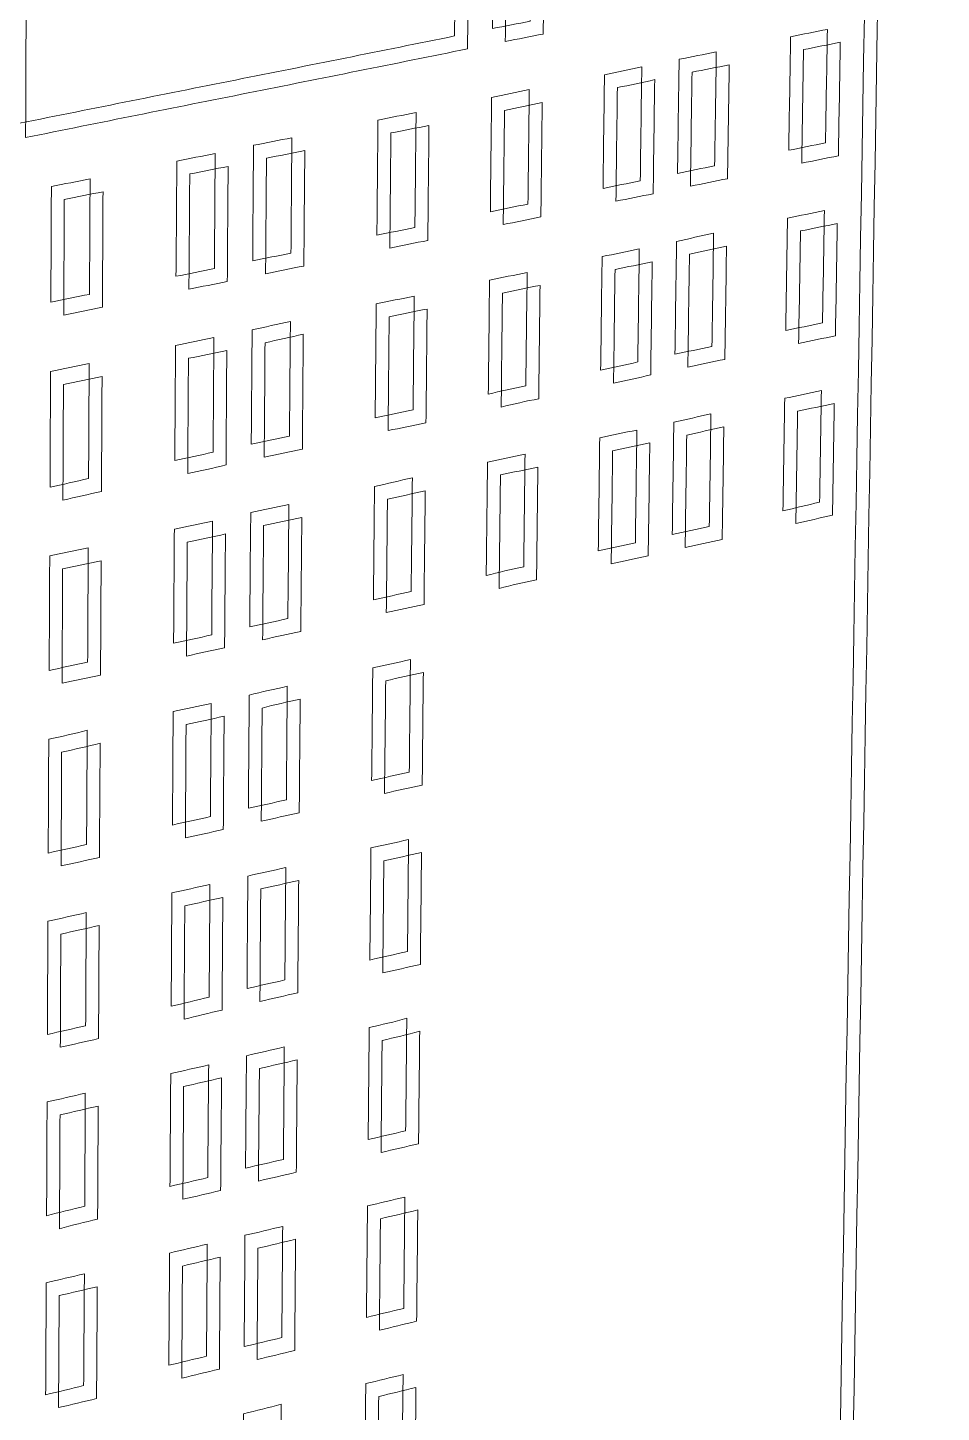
# Model space of a CAD drawing. Header units: centimetres. Extents: x -10.6 to 11.8, y -10.5 to 10.6.
# Drawn here: x 6.134 to 7.285, y -8.618 to -6.873 of the extents above; entities that cross this region are included whole.
import ezdxf

# ---------------------------------------------------------------- set-up
doc = ezdxf.new("R2010")
doc.units = ezdxf.units.CM
doc.header["$MEASUREMENT"] = 0
doc.layers.add('Livello 1', color=7, linetype='Continuous')

msp = doc.modelspace()

# ---------------------------------------------------------------- linework, layer by layer
at = {"layer": 'Livello 1', "color": 7, "lineweight": 9}
for points, knots in [([(7.14208, -9.54511), (7.16166, -8.40217), (7.18185, -7.22331), (7.20259, -6.01229), (7.20259, -6.01229), (7.22396, -4.76462), (7.246, -3.47729), (7.26872, -2.15032), (7.26872, -2.15032), (7.17869, -2.15705), (7.08831, -2.16379), (6.99761, -2.17056), (6.99761, -2.17056), (6.90655, -2.17736), (6.81481, -2.18422), (6.72273, -2.1911), (6.72273, -2.1911), (6.71381, -3.011), (6.70522, -3.81499), (6.69663, -4.60307), (6.69663, -4.60307), (6.6882, -5.37675), (6.67991, -6.13755), (6.67177, -6.88319), (6.67177, -6.88319), (6.58005, -6.90188), (6.48793, -6.92029), (6.39549, -6.93875), (6.39549, -6.93875), (6.3024, -6.95733), (6.20881, -6.97598), (6.11482, -6.99512), (6.11482, -6.99512), (6.11796, -6.2384), (6.12117, -5.46707), (6.12442, -4.68269), (6.12442, -4.68269), (6.12774, -3.88295), (6.13112, -3.06707), (6.13455, -2.23506), (6.13455, -2.23506), (6.03904, -2.24218), (5.94317, -2.24935), (5.84664, -2.25656), (5.84664, -2.25656), (5.74975, -2.26379), (5.65235, -2.27108), (5.55461, -2.27839), (5.55461, -2.27839), (5.55793, -3.66344), (5.56117, -5.00647), (5.56445, -6.30586), (5.56445, -6.30586), (5.56764, -7.56556), (5.57057, -8.78948), (5.57358, -9.97521), (5.57358, -9.97521), (5.61468, -9.96393), (5.65578, -9.95262), (5.69687, -9.94134), (5.69687, -9.94134), (5.69643, -9.96244), (5.69598, -9.98275), (5.69553, -10.00306), (5.69553, -10.00306), (5.70353, -10.01018), (5.71169, -10.01725), (5.71985, -10.02354), (5.71985, -10.02354), (5.94016, -9.96257), (6.15797, -9.90227), (6.37343, -9.84266), (6.37343, -9.84266), (6.58622, -9.78377), (6.79713, -9.72541), (7.00538, -9.66775), (7.00538, -9.66775), (7.01304, -9.65745), (7.0207, -9.64636), (7.02837, -9.63526), (7.02837, -9.63526), (7.02898, -9.61567), (7.02961, -9.59608), (7.03023, -9.57574), (7.03023, -9.57574), (7.06741, -9.56555), (7.10475, -9.55532), (7.14208, -9.54511)], [0, 0, 0, 0, 0.0454545, 0.0454545, 0.0454545, 0.0454545, 0.0909091, 0.0909091, 0.0909091, 0.0909091, 0.1363636, 0.1363636, 0.1363636, 0.1363636, 0.1818182, 0.1818182, 0.1818182, 0.1818182, 0.2272727, 0.2272727, 0.2272727, 0.2272727, 0.2727273, 0.2727273, 0.2727273, 0.2727273, 0.3181818, 0.3181818, 0.3181818, 0.3181818, 0.3636364, 0.3636364, 0.3636364, 0.3636364, 0.4090909, 0.4090909, 0.4090909, 0.4090909, 0.4545455, 0.4545455, 0.4545455, 0.4545455, 0.5, 0.5, 0.5, 0.5, 0.5454545, 0.5454545, 0.5454545, 0.5454545, 0.5909091, 0.5909091, 0.5909091, 0.5909091, 0.6363636, 0.6363636, 0.6363636, 0.6363636, 0.6818182, 0.6818182, 0.6818182, 0.6818182, 0.7272727, 0.7272727, 0.7272727, 0.7272727, 0.7727273, 0.7727273, 0.7727273, 0.7727273, 0.8181818, 0.8181818, 0.8181818, 0.8181818, 0.8636364, 0.8636364, 0.8636364, 0.8636364, 0.9090909, 0.9090909, 0.9090909, 0.9090909, 0.9545455, 0.9545455, 0.9545455, 0.9545455, 1, 1, 1, 1]), ([(7.15834, -9.56137), (7.17791, -8.41842), (7.19811, -7.23956), (7.21884, -6.02854), (7.21884, -6.02854), (7.24021, -4.78087), (7.26226, -3.49355), (7.28497, -2.16658), (7.28497, -2.16658), (7.19494, -2.1733), (7.10457, -2.18005), (7.01386, -2.18682), (7.01386, -2.18682), (6.92281, -2.19362), (6.83106, -2.20047), (6.73898, -2.20735), (6.73898, -2.20735), (6.73007, -3.02726), (6.72147, -3.83125), (6.71289, -4.61933), (6.71289, -4.61933), (6.70446, -5.393), (6.69616, -6.15381), (6.68803, -6.89945), (6.68803, -6.89945), (6.59631, -6.91814), (6.50419, -6.93654), (6.41174, -6.955), (6.41174, -6.955), (6.31866, -6.97359), (6.22507, -6.99224), (6.13108, -7.01138), (6.13108, -7.01138), (6.13422, -6.25465), (6.13743, -5.48333), (6.14068, -4.69895), (6.14068, -4.69895), (6.14399, -3.89921), (6.14737, -3.08332), (6.15081, -2.25131), (6.15081, -2.25131), (6.0553, -2.25844), (5.95943, -2.26561), (5.8629, -2.27282), (5.8629, -2.27282), (5.76601, -2.28004), (5.66861, -2.28733), (5.57087, -2.29465), (5.57087, -2.29465), (5.57419, -3.6797), (5.57742, -5.02273), (5.58071, -6.32212), (5.58071, -6.32212), (5.58389, -7.58182), (5.58683, -8.80574), (5.58983, -9.99147), (5.58983, -9.99147), (5.63093, -9.98019), (5.67203, -9.96888), (5.71313, -9.9576), (5.71313, -9.9576), (5.71268, -9.97869), (5.71223, -9.999), (5.71178, -10.01932), (5.71178, -10.01932), (5.71979, -10.02643), (5.72795, -10.0335), (5.7361, -10.0398), (5.7361, -10.0398), (5.95642, -9.97883), (6.17423, -9.91853), (6.38968, -9.85891), (6.38968, -9.85891), (6.60248, -9.80003), (6.81339, -9.74166), (7.02164, -9.68401), (7.02164, -9.68401), (7.0293, -9.6737), (7.03696, -9.66261), (7.04462, -9.65152), (7.04462, -9.65152), (7.04524, -9.63193), (7.04587, -9.61234), (7.04649, -9.592), (7.04649, -9.592), (7.08367, -9.5818), (7.121, -9.57158), (7.15834, -9.56137)], [0, 0, 0, 0, 0.0454545, 0.0454545, 0.0454545, 0.0454545, 0.0909091, 0.0909091, 0.0909091, 0.0909091, 0.1363636, 0.1363636, 0.1363636, 0.1363636, 0.1818182, 0.1818182, 0.1818182, 0.1818182, 0.2272727, 0.2272727, 0.2272727, 0.2272727, 0.2727273, 0.2727273, 0.2727273, 0.2727273, 0.3181818, 0.3181818, 0.3181818, 0.3181818, 0.3636364, 0.3636364, 0.3636364, 0.3636364, 0.4090909, 0.4090909, 0.4090909, 0.4090909, 0.4545455, 0.4545455, 0.4545455, 0.4545455, 0.5, 0.5, 0.5, 0.5, 0.5454545, 0.5454545, 0.5454545, 0.5454545, 0.5909091, 0.5909091, 0.5909091, 0.5909091, 0.6363636, 0.6363636, 0.6363636, 0.6363636, 0.6818182, 0.6818182, 0.6818182, 0.6818182, 0.7272727, 0.7272727, 0.7272727, 0.7272727, 0.7727273, 0.7727273, 0.7727273, 0.7727273, 0.8181818, 0.8181818, 0.8181818, 0.8181818, 0.8636364, 0.8636364, 0.8636364, 0.8636364, 0.9090909, 0.9090909, 0.9090909, 0.9090909, 0.9545455, 0.9545455, 0.9545455, 0.9545455, 1, 1, 1, 1]), ([(6.72097, -6.72932), (6.7369, -6.7263), (6.75284, -6.72248), (6.76877, -6.71943), (6.76877, -6.71943), (6.7682, -6.76781), (6.76763, -6.81619), (6.76706, -6.86457), (6.76706, -6.86457), (6.75115, -6.86768), (6.73524, -6.8708), (6.71933, -6.87388), (6.71933, -6.87388), (6.71988, -6.82545), (6.72043, -6.77776), (6.72097, -6.72932)], [0, 0, 0, 0, 0.25, 0.25, 0.25, 0.25, 0.5, 0.5, 0.5, 0.5, 0.75, 0.75, 0.75, 0.75, 1, 1, 1, 1]), ([(6.73722, -6.74558), (6.75316, -6.74255), (6.7691, -6.73873), (6.78503, -6.73569), (6.78503, -6.73569), (6.78446, -6.78406), (6.78389, -6.83245), (6.78332, -6.88083), (6.78332, -6.88083), (6.7674, -6.88394), (6.7515, -6.88706), (6.73559, -6.89014), (6.73559, -6.89014), (6.73613, -6.8417), (6.73668, -6.79402), (6.73722, -6.74558)], [0, 0, 0, 0, 0.25, 0.25, 0.25, 0.25, 0.5, 0.5, 0.5, 0.5, 0.75, 0.75, 0.75, 0.75, 1, 1, 1, 1]), ([(7.09505, -6.88413), (7.11046, -6.88108), (7.12586, -6.87802), (7.14143, -6.87493), (7.14143, -6.87493), (7.14064, -6.92286), (7.13985, -6.97004), (7.13907, -7.01797), (7.13907, -7.01797), (7.12353, -7.02111), (7.10815, -7.02422), (7.09277, -7.02733), (7.09277, -7.02733), (7.09353, -6.9801), (7.09429, -6.93212), (7.09505, -6.88413)], [0, 0, 0, 0, 0.25, 0.25, 0.25, 0.25, 0.5, 0.5, 0.5, 0.5, 0.75, 0.75, 0.75, 0.75, 1, 1, 1, 1]), ([(7.11131, -6.90039), (7.12671, -6.89733), (7.14212, -6.89427), (7.15769, -6.89119), (7.15769, -6.89119), (7.1569, -6.93912), (7.15611, -6.9863), (7.15533, -7.03423), (7.15533, -7.03423), (7.13979, -7.03737), (7.12441, -7.04048), (7.10903, -7.04359), (7.10903, -7.04359), (7.10979, -6.99635), (7.11055, -6.94837), (7.11131, -6.90039)], [0, 0, 0, 0, 0.25, 0.25, 0.25, 0.25, 0.5, 0.5, 0.5, 0.5, 0.75, 0.75, 0.75, 0.75, 1, 1, 1, 1]), ([(6.95463, -6.91267), (6.97019, -6.90959), (6.98575, -6.90648), (7.00148, -6.90338), (7.00148, -6.90338), (7.00078, -6.95147), (7.00007, -6.99882), (6.99937, -7.04691), (6.99937, -7.04691), (6.98367, -7.05008), (6.96813, -7.05324), (6.95259, -7.05639), (6.95259, -7.05639), (6.95327, -7.00823), (6.95395, -6.96083), (6.95463, -6.91267)], [0, 0, 0, 0, 0.25, 0.25, 0.25, 0.25, 0.5, 0.5, 0.5, 0.5, 0.75, 0.75, 0.75, 0.75, 1, 1, 1, 1]), ([(6.86057, -6.93203), (6.8763, -6.92893), (6.89187, -6.92584), (6.90759, -6.92196), (6.90759, -6.92196), (6.90694, -6.97017), (6.90629, -7.01838), (6.90565, -7.06584), (6.90565, -7.06584), (6.88994, -7.06902), (6.8744, -7.07217), (6.8587, -7.07532), (6.8587, -7.07532), (6.85932, -7.02781), (6.85995, -6.97954), (6.86057, -6.93203)], [0, 0, 0, 0, 0.25, 0.25, 0.25, 0.25, 0.5, 0.5, 0.5, 0.5, 0.75, 0.75, 0.75, 0.75, 1, 1, 1, 1]), ([(6.97088, -6.92892), (6.98645, -6.92585), (7.00201, -6.92274), (7.01774, -6.91963), (7.01774, -6.91963), (7.01704, -6.96773), (7.01633, -7.01507), (7.01563, -7.06317), (7.01563, -7.06317), (6.99993, -7.06634), (6.98438, -7.0695), (6.96884, -7.07264), (6.96884, -7.07264), (6.96952, -7.02449), (6.9702, -6.97709), (6.97088, -6.92892)], [0, 0, 0, 0, 0.25, 0.25, 0.25, 0.25, 0.5, 0.5, 0.5, 0.5, 0.75, 0.75, 0.75, 0.75, 1, 1, 1, 1]), ([(6.87682, -6.94829), (6.89255, -6.94519), (6.90813, -6.94209), (6.92385, -6.93822), (6.92385, -6.93822), (6.9232, -6.98643), (6.92255, -7.03464), (6.9219, -7.0821), (6.9219, -7.0821), (6.90619, -7.08527), (6.89066, -7.08843), (6.87496, -7.09158), (6.87496, -7.09158), (6.87558, -7.04407), (6.8762, -6.9958), (6.87682, -6.94829)], [0, 0, 0, 0, 0.25, 0.25, 0.25, 0.25, 0.5, 0.5, 0.5, 0.5, 0.75, 0.75, 0.75, 0.75, 1, 1, 1, 1]), ([(6.71836, -6.96092), (6.73409, -6.95781), (6.75014, -6.9539), (6.76587, -6.95076), (6.76587, -6.95076), (6.7653, -6.99914), (6.76473, -7.04752), (6.76417, -7.09515), (6.76417, -7.09515), (6.7483, -7.09835), (6.73244, -7.10155), (6.71674, -7.10473), (6.71674, -7.10473), (6.71727, -7.05705), (6.71781, -7.00861), (6.71836, -6.96092)], [0, 0, 0, 0, 0.25, 0.25, 0.25, 0.25, 0.5, 0.5, 0.5, 0.5, 0.75, 0.75, 0.75, 0.75, 1, 1, 1, 1]), ([(6.57517, -6.98925), (6.59106, -6.9861), (6.60711, -6.98294), (6.62317, -6.97977), (6.62317, -6.97977), (6.62268, -7.02832), (6.62219, -7.07612), (6.62171, -7.12467), (6.62171, -7.12467), (6.60568, -7.1279), (6.58966, -7.13113), (6.57379, -7.13433), (6.57379, -7.13433), (6.57425, -7.08648), (6.57471, -7.03787), (6.57517, -6.98925)], [0, 0, 0, 0, 0.25, 0.25, 0.25, 0.25, 0.5, 0.5, 0.5, 0.5, 0.75, 0.75, 0.75, 0.75, 1, 1, 1, 1]), ([(6.73461, -6.97718), (6.75034, -6.97406), (6.7664, -6.97015), (6.78212, -6.96701), (6.78212, -6.96701), (6.78156, -7.01539), (6.78099, -7.06378), (6.78042, -7.1114), (6.78042, -7.1114), (6.76455, -7.1146), (6.74869, -7.11781), (6.73299, -7.12099), (6.73299, -7.12099), (6.73353, -7.07331), (6.73407, -7.02486), (6.73461, -6.97718)], [0, 0, 0, 0, 0.25, 0.25, 0.25, 0.25, 0.5, 0.5, 0.5, 0.5, 0.75, 0.75, 0.75, 0.75, 1, 1, 1, 1]), ([(6.59142, -7.00551), (6.60732, -7.00236), (6.62337, -6.99919), (6.63943, -6.99602), (6.63943, -6.99602), (6.63894, -7.04458), (6.63845, -7.09237), (6.63796, -7.14093), (6.63796, -7.14093), (6.62194, -7.14415), (6.60592, -7.14739), (6.59005, -7.15058), (6.59005, -7.15058), (6.5905, -7.10273), (6.59097, -7.05412), (6.59142, -7.00551)], [0, 0, 0, 0, 0.25, 0.25, 0.25, 0.25, 0.5, 0.5, 0.5, 0.5, 0.75, 0.75, 0.75, 0.75, 1, 1, 1, 1]), ([(6.41836, -7.02105), (6.43442, -7.01788), (6.45063, -7.01469), (6.46669, -7.01149), (6.46669, -7.01149), (6.46629, -7.06023), (6.46589, -7.10822), (6.46549, -7.15696), (6.46549, -7.15696), (6.44947, -7.16021), (6.43328, -7.16347), (6.41726, -7.16669), (6.41726, -7.16669), (6.41762, -7.11789), (6.41799, -7.06985), (6.41836, -7.02105)], [0, 0, 0, 0, 0.25, 0.25, 0.25, 0.25, 0.5, 0.5, 0.5, 0.5, 0.75, 0.75, 0.75, 0.75, 1, 1, 1, 1]), ([(6.32171, -7.04095), (6.33777, -7.03776), (6.35383, -7.03458), (6.37004, -7.03137), (6.37004, -7.03137), (6.3697, -7.07947), (6.36936, -7.12832), (6.36902, -7.17642), (6.36902, -7.17642), (6.35283, -7.17969), (6.33681, -7.18293), (6.32062, -7.18618), (6.32062, -7.18618), (6.32109, -7.13803), (6.3214, -7.08987), (6.32171, -7.04095)], [0, 0, 0, 0, 0.25, 0.25, 0.25, 0.25, 0.5, 0.5, 0.5, 0.5, 0.75, 0.75, 0.75, 0.75, 1, 1, 1, 1]), ([(6.43462, -7.03731), (6.45067, -7.03414), (6.46689, -7.03094), (6.48294, -7.02774), (6.48294, -7.02774), (6.48255, -7.07648), (6.48215, -7.12447), (6.48175, -7.17321), (6.48175, -7.17321), (6.46573, -7.17647), (6.44954, -7.17972), (6.43352, -7.18295), (6.43352, -7.18295), (6.43388, -7.13415), (6.43425, -7.08611), (6.43462, -7.03731)], [0, 0, 0, 0, 0.25, 0.25, 0.25, 0.25, 0.5, 0.5, 0.5, 0.5, 0.75, 0.75, 0.75, 0.75, 1, 1, 1, 1]), ([(6.33797, -7.05721), (6.35402, -7.05402), (6.37008, -7.05084), (6.3863, -7.04763), (6.3863, -7.04763), (6.38596, -7.09572), (6.38562, -7.14458), (6.38528, -7.19268), (6.38528, -7.19268), (6.36909, -7.19595), (6.35306, -7.19919), (6.33688, -7.20244), (6.33688, -7.20244), (6.33735, -7.15428), (6.33766, -7.10613), (6.33797, -7.05721)], [0, 0, 0, 0, 0.25, 0.25, 0.25, 0.25, 0.5, 0.5, 0.5, 0.5, 0.75, 0.75, 0.75, 0.75, 1, 1, 1, 1]), ([(6.16361, -7.07298), (6.17999, -7.06976), (6.1962, -7.06656), (6.21242, -7.06332), (6.21242, -7.06332), (6.21217, -7.1116), (6.21192, -7.16065), (6.21167, -7.20894), (6.21167, -7.20894), (6.19533, -7.21223), (6.17914, -7.2155), (6.16295, -7.21877), (6.16295, -7.21877), (6.16317, -7.17043), (6.16339, -7.12132), (6.16361, -7.07298)], [0, 0, 0, 0, 0.25, 0.25, 0.25, 0.25, 0.5, 0.5, 0.5, 0.5, 0.75, 0.75, 0.75, 0.75, 1, 1, 1, 1]), ([(6.17987, -7.08923), (6.19624, -7.08602), (6.21246, -7.08281), (6.22868, -7.07957), (6.22868, -7.07957), (6.22843, -7.12786), (6.22818, -7.17691), (6.22793, -7.22519), (6.22793, -7.22519), (6.21158, -7.22849), (6.19539, -7.23176), (6.1792, -7.23503), (6.1792, -7.23503), (6.17943, -7.18668), (6.17964, -7.13758), (6.17987, -7.08923)], [0, 0, 0, 0, 0.25, 0.25, 0.25, 0.25, 0.5, 0.5, 0.5, 0.5, 0.75, 0.75, 0.75, 0.75, 1, 1, 1, 1]), ([(7.09125, -7.11281), (7.10677, -7.10966), (7.12214, -7.10652), (7.13766, -7.10335), (7.13766, -7.10335), (7.13688, -7.15052), (7.1361, -7.1977), (7.13532, -7.24488), (7.13532, -7.24488), (7.11982, -7.24811), (7.10448, -7.25131), (7.08899, -7.25452), (7.08899, -7.25452), (7.08974, -7.20728), (7.09049, -7.16004), (7.09125, -7.11281)], [0, 0, 0, 0, 0.25, 0.25, 0.25, 0.25, 0.5, 0.5, 0.5, 0.5, 0.75, 0.75, 0.75, 0.75, 1, 1, 1, 1]), ([(7.10751, -7.12907), (7.12303, -7.12592), (7.1384, -7.12278), (7.15392, -7.1196), (7.15392, -7.1196), (7.15314, -7.16678), (7.15235, -7.21396), (7.15157, -7.26114), (7.15157, -7.26114), (7.13607, -7.26437), (7.12073, -7.26757), (7.10524, -7.27077), (7.10524, -7.27077), (7.106, -7.22354), (7.10675, -7.1763), (7.10751, -7.12907)], [0, 0, 0, 0, 0.25, 0.25, 0.25, 0.25, 0.5, 0.5, 0.5, 0.5, 0.75, 0.75, 0.75, 0.75, 1, 1, 1, 1]), ([(6.95137, -7.14216), (6.96674, -7.13899), (6.98242, -7.13504), (6.99811, -7.13184), (6.99811, -7.13184), (6.9974, -7.17994), (6.9967, -7.22728), (6.996, -7.27463), (6.996, -7.27463), (6.98034, -7.27788), (6.96468, -7.28114), (6.94935, -7.28436), (6.94935, -7.28436), (6.95002, -7.23696), (6.9507, -7.18956), (6.95137, -7.14216)], [0, 0, 0, 0, 0.25, 0.25, 0.25, 0.25, 0.5, 0.5, 0.5, 0.5, 0.75, 0.75, 0.75, 0.75, 1, 1, 1, 1]), ([(6.85758, -7.1613), (6.87327, -7.15811), (6.88879, -7.15493), (6.90447, -7.15172), (6.90447, -7.15172), (6.90383, -7.19918), (6.90318, -7.24664), (6.90254, -7.29409), (6.90254, -7.29409), (6.88688, -7.29811), (6.87122, -7.30135), (6.85572, -7.30459), (6.85572, -7.30459), (6.85634, -7.25708), (6.85696, -7.20881), (6.85758, -7.1613)], [0, 0, 0, 0, 0.25, 0.25, 0.25, 0.25, 0.5, 0.5, 0.5, 0.5, 0.75, 0.75, 0.75, 0.75, 1, 1, 1, 1]), ([(6.96763, -7.15841), (6.98299, -7.15524), (6.99867, -7.15129), (7.01436, -7.1481), (7.01436, -7.1481), (7.01366, -7.19619), (7.01296, -7.24354), (7.01226, -7.29089), (7.01226, -7.29089), (6.9966, -7.29414), (6.98094, -7.2974), (6.96561, -7.30062), (6.96561, -7.30062), (6.96628, -7.25322), (6.96695, -7.20582), (6.96763, -7.15841)], [0, 0, 0, 0, 0.25, 0.25, 0.25, 0.25, 0.5, 0.5, 0.5, 0.5, 0.75, 0.75, 0.75, 0.75, 1, 1, 1, 1]), ([(6.87384, -7.17756), (6.88952, -7.17437), (6.90504, -7.17119), (6.92073, -7.16797), (6.92073, -7.16797), (6.92009, -7.21543), (6.91944, -7.26289), (6.91879, -7.31034), (6.91879, -7.31034), (6.90313, -7.31437), (6.88748, -7.31761), (6.87198, -7.32085), (6.87198, -7.32085), (6.8726, -7.27334), (6.87321, -7.22507), (6.87384, -7.17756)], [0, 0, 0, 0, 0.25, 0.25, 0.25, 0.25, 0.5, 0.5, 0.5, 0.5, 0.75, 0.75, 0.75, 0.75, 1, 1, 1, 1]), ([(6.71576, -7.19101), (6.73145, -7.1878), (6.74729, -7.18456), (6.76315, -7.18133), (6.76315, -7.18133), (6.76257, -7.22895), (6.76201, -7.27658), (6.76145, -7.3242), (6.76145, -7.3242), (6.74563, -7.3275), (6.7298, -7.33079), (6.71414, -7.33482), (6.71414, -7.33482), (6.71469, -7.28638), (6.71522, -7.2387), (6.71576, -7.19101)], [0, 0, 0, 0, 0.25, 0.25, 0.25, 0.25, 0.5, 0.5, 0.5, 0.5, 0.75, 0.75, 0.75, 0.75, 1, 1, 1, 1]), ([(6.73201, -7.20727), (6.7477, -7.20406), (6.76355, -7.20082), (6.7794, -7.19758), (6.7794, -7.19758), (6.77883, -7.24521), (6.77827, -7.29283), (6.7777, -7.34046), (6.7777, -7.34046), (6.76188, -7.34375), (6.74606, -7.34705), (6.7304, -7.35107), (6.7304, -7.35107), (6.73094, -7.30264), (6.73148, -7.25495), (6.73201, -7.20727)], [0, 0, 0, 0, 0.25, 0.25, 0.25, 0.25, 0.5, 0.5, 0.5, 0.5, 0.75, 0.75, 0.75, 0.75, 1, 1, 1, 1]), ([(6.57297, -7.22092), (6.58882, -7.21769), (6.60483, -7.21442), (6.62084, -7.21116), (6.62084, -7.21116), (6.62035, -7.25896), (6.61987, -7.30675), (6.61939, -7.35455), (6.61939, -7.35455), (6.60341, -7.35786), (6.58742, -7.36118), (6.57161, -7.36448), (6.57161, -7.36448), (6.57206, -7.31663), (6.57252, -7.26878), (6.57297, -7.22092)], [0, 0, 0, 0, 0.25, 0.25, 0.25, 0.25, 0.5, 0.5, 0.5, 0.5, 0.75, 0.75, 0.75, 0.75, 1, 1, 1, 1]), ([(6.4166, -7.25363), (6.43261, -7.25036), (6.44862, -7.24631), (6.46479, -7.24302), (6.46479, -7.24302), (6.46439, -7.29176), (6.464, -7.33975), (6.46361, -7.38773), (6.46361, -7.38773), (6.44746, -7.39107), (6.43149, -7.39442), (6.4155, -7.39774), (6.4155, -7.39774), (6.41586, -7.3497), (6.41623, -7.30166), (6.4166, -7.25363)], [0, 0, 0, 0, 0.25, 0.25, 0.25, 0.25, 0.5, 0.5, 0.5, 0.5, 0.75, 0.75, 0.75, 0.75, 1, 1, 1, 1]), ([(6.58923, -7.23718), (6.60508, -7.23394), (6.62108, -7.23068), (6.6371, -7.22741), (6.6371, -7.22741), (6.63661, -7.27521), (6.63613, -7.32301), (6.63564, -7.37081), (6.63564, -7.37081), (6.61966, -7.37412), (6.60368, -7.37744), (6.58786, -7.38073), (6.58786, -7.38073), (6.58832, -7.33288), (6.58878, -7.28503), (6.58923, -7.23718)], [0, 0, 0, 0, 0.25, 0.25, 0.25, 0.25, 0.5, 0.5, 0.5, 0.5, 0.75, 0.75, 0.75, 0.75, 1, 1, 1, 1]), ([(6.43286, -7.26988), (6.44886, -7.26662), (6.46488, -7.26257), (6.48104, -7.25927), (6.48104, -7.25927), (6.48065, -7.30802), (6.48026, -7.356), (6.47986, -7.40398), (6.47986, -7.40398), (6.46372, -7.40732), (6.44774, -7.41067), (6.43176, -7.414), (6.43176, -7.414), (6.43212, -7.36596), (6.43249, -7.31792), (6.43286, -7.26988)], [0, 0, 0, 0, 0.25, 0.25, 0.25, 0.25, 0.5, 0.5, 0.5, 0.5, 0.75, 0.75, 0.75, 0.75, 1, 1, 1, 1]), ([(6.32006, -7.27331), (6.33623, -7.27004), (6.35224, -7.26676), (6.36841, -7.26345), (6.36841, -7.26345), (6.36807, -7.31155), (6.36773, -7.35965), (6.3674, -7.40775), (6.3674, -7.40775), (6.35109, -7.41187), (6.33511, -7.4152), (6.31913, -7.41854), (6.31913, -7.41854), (6.31944, -7.37039), (6.31975, -7.32147), (6.32006, -7.27331)], [0, 0, 0, 0, 0.25, 0.25, 0.25, 0.25, 0.5, 0.5, 0.5, 0.5, 0.75, 0.75, 0.75, 0.75, 1, 1, 1, 1]), ([(6.33631, -7.28957), (6.35248, -7.28629), (6.3685, -7.28301), (6.38467, -7.27971), (6.38467, -7.27971), (6.38433, -7.3278), (6.38399, -7.37591), (6.38366, -7.424), (6.38366, -7.424), (6.36735, -7.42813), (6.35137, -7.43146), (6.33539, -7.4348), (6.33539, -7.4348), (6.3357, -7.38664), (6.33601, -7.33772), (6.33631, -7.28957)], [0, 0, 0, 0, 0.25, 0.25, 0.25, 0.25, 0.5, 0.5, 0.5, 0.5, 0.75, 0.75, 0.75, 0.75, 1, 1, 1, 1]), ([(6.16255, -7.30624), (6.17873, -7.30294), (6.1949, -7.29964), (6.21123, -7.2963), (6.21123, -7.2963), (6.21098, -7.34459), (6.21073, -7.39287), (6.21048, -7.44115), (6.21048, -7.44115), (6.19418, -7.44455), (6.17804, -7.44867), (6.1619, -7.45204), (6.1619, -7.45204), (6.16211, -7.40369), (6.16234, -7.35459), (6.16255, -7.30624)], [0, 0, 0, 0, 0.25, 0.25, 0.25, 0.25, 0.5, 0.5, 0.5, 0.5, 0.75, 0.75, 0.75, 0.75, 1, 1, 1, 1]), ([(6.17881, -7.3225), (6.19498, -7.31919), (6.21115, -7.31589), (6.22749, -7.31256), (6.22749, -7.31256), (6.22724, -7.36084), (6.22699, -7.40913), (6.22674, -7.45741), (6.22674, -7.45741), (6.21044, -7.4608), (6.1943, -7.46493), (6.17815, -7.46829), (6.17815, -7.46829), (6.17837, -7.41995), (6.17859, -7.37084), (6.17881, -7.3225)], [0, 0, 0, 0, 0.25, 0.25, 0.25, 0.25, 0.5, 0.5, 0.5, 0.5, 0.75, 0.75, 0.75, 0.75, 1, 1, 1, 1]), ([(7.08763, -7.33998), (7.10311, -7.33675), (7.11843, -7.33352), (7.13391, -7.33025), (7.13391, -7.33025), (7.13313, -7.37744), (7.13235, -7.42461), (7.13158, -7.47105), (7.13158, -7.47105), (7.11612, -7.47437), (7.10082, -7.4784), (7.08537, -7.48169), (7.08537, -7.48169), (7.08612, -7.43445), (7.08687, -7.38722), (7.08763, -7.33998)], [0, 0, 0, 0, 0.25, 0.25, 0.25, 0.25, 0.5, 0.5, 0.5, 0.5, 0.75, 0.75, 0.75, 0.75, 1, 1, 1, 1]), ([(7.10388, -7.35624), (7.11937, -7.35301), (7.13469, -7.34978), (7.15017, -7.34651), (7.15017, -7.34651), (7.14939, -7.39369), (7.14861, -7.44087), (7.14783, -7.4873), (7.14783, -7.4873), (7.13238, -7.49062), (7.11708, -7.49466), (7.10162, -7.49795), (7.10162, -7.49795), (7.10238, -7.45071), (7.10313, -7.40348), (7.10388, -7.35624)], [0, 0, 0, 0, 0.25, 0.25, 0.25, 0.25, 0.5, 0.5, 0.5, 0.5, 0.75, 0.75, 0.75, 0.75, 1, 1, 1, 1]), ([(6.94798, -7.37014), (6.96346, -7.36688), (6.9791, -7.36283), (6.99474, -7.35955), (6.99474, -7.35955), (6.99404, -7.4069), (6.99334, -7.45424), (6.99264, -7.50159), (6.99264, -7.50159), (6.97703, -7.50493), (6.96141, -7.50828), (6.94596, -7.51159), (6.94596, -7.51159), (6.94663, -7.46495), (6.9473, -7.41754), (6.94798, -7.37014)], [0, 0, 0, 0, 0.25, 0.25, 0.25, 0.25, 0.5, 0.5, 0.5, 0.5, 0.75, 0.75, 0.75, 0.75, 1, 1, 1, 1]), ([(6.85461, -7.38982), (6.87009, -7.38655), (6.88573, -7.38327), (6.90137, -7.37997), (6.90137, -7.37997), (6.90073, -7.42742), (6.90008, -7.47488), (6.89944, -7.52234), (6.89944, -7.52234), (6.88382, -7.5257), (6.86821, -7.52903), (6.85275, -7.53236), (6.85275, -7.53236), (6.85337, -7.48485), (6.85398, -7.43733), (6.85461, -7.38982)], [0, 0, 0, 0, 0.25, 0.25, 0.25, 0.25, 0.5, 0.5, 0.5, 0.5, 0.75, 0.75, 0.75, 0.75, 1, 1, 1, 1]), ([(6.96423, -7.38639), (6.97972, -7.38314), (6.99535, -7.37909), (7.011, -7.37581), (7.011, -7.37581), (7.0103, -7.42316), (7.0096, -7.4705), (7.0089, -7.51784), (7.0089, -7.51784), (6.99328, -7.52119), (6.97767, -7.52454), (6.96221, -7.52785), (6.96221, -7.52785), (6.96289, -7.4812), (6.96356, -7.43379), (6.96423, -7.38639)], [0, 0, 0, 0, 0.25, 0.25, 0.25, 0.25, 0.5, 0.5, 0.5, 0.5, 0.75, 0.75, 0.75, 0.75, 1, 1, 1, 1]), ([(6.87086, -7.40607), (6.88635, -7.4028), (6.90198, -7.39952), (6.91763, -7.39622), (6.91763, -7.39622), (6.91698, -7.44368), (6.91634, -7.49114), (6.91569, -7.5386), (6.91569, -7.5386), (6.90008, -7.54195), (6.88446, -7.54529), (6.86901, -7.54862), (6.86901, -7.54862), (6.86962, -7.50111), (6.87024, -7.45359), (6.87086, -7.40607)], [0, 0, 0, 0, 0.25, 0.25, 0.25, 0.25, 0.5, 0.5, 0.5, 0.5, 0.75, 0.75, 0.75, 0.75, 1, 1, 1, 1]), ([(6.71318, -7.42034), (6.72882, -7.41704), (6.74462, -7.41371), (6.76043, -7.41039), (6.76043, -7.41039), (6.75987, -7.45801), (6.7593, -7.50564), (6.75874, -7.55251), (6.75874, -7.55251), (6.74296, -7.55589), (6.72718, -7.55928), (6.71157, -7.5634), (6.71157, -7.5634), (6.7121, -7.51571), (6.71264, -7.46803), (6.71318, -7.42034)], [0, 0, 0, 0, 0.25, 0.25, 0.25, 0.25, 0.5, 0.5, 0.5, 0.5, 0.75, 0.75, 0.75, 0.75, 1, 1, 1, 1]), ([(6.72944, -7.4366), (6.74507, -7.4333), (6.76088, -7.42997), (6.77669, -7.42664), (6.77669, -7.42664), (6.77612, -7.47427), (6.77556, -7.5219), (6.77499, -7.56876), (6.77499, -7.56876), (6.75921, -7.57215), (6.74344, -7.57553), (6.72782, -7.57965), (6.72782, -7.57965), (6.72836, -7.53197), (6.7289, -7.48428), (6.72944, -7.4366)], [0, 0, 0, 0, 0.25, 0.25, 0.25, 0.25, 0.5, 0.5, 0.5, 0.5, 0.75, 0.75, 0.75, 0.75, 1, 1, 1, 1]), ([(6.57078, -7.45107), (6.58659, -7.44775), (6.60255, -7.44363), (6.61852, -7.44028), (6.61852, -7.44028), (6.61803, -7.48807), (6.6174, -7.53587), (6.61691, -7.58366), (6.61691, -7.58366), (6.60114, -7.58707), (6.5852, -7.59049), (6.56942, -7.59387), (6.56942, -7.59387), (6.56988, -7.54677), (6.57033, -7.49892), (6.57078, -7.45107)], [0, 0, 0, 0, 0.25, 0.25, 0.25, 0.25, 0.5, 0.5, 0.5, 0.5, 0.75, 0.75, 0.75, 0.75, 1, 1, 1, 1]), ([(6.58704, -7.46733), (6.60284, -7.464), (6.61881, -7.45989), (6.63477, -7.45653), (6.63477, -7.45653), (6.63429, -7.50433), (6.63365, -7.55213), (6.63317, -7.59992), (6.63317, -7.59992), (6.61739, -7.60333), (6.60145, -7.60674), (6.58568, -7.61013), (6.58568, -7.61013), (6.58613, -7.56303), (6.58658, -7.51518), (6.58704, -7.46733)], [0, 0, 0, 0, 0.25, 0.25, 0.25, 0.25, 0.5, 0.5, 0.5, 0.5, 0.75, 0.75, 0.75, 0.75, 1, 1, 1, 1]), ([(6.41484, -7.4839), (6.43065, -7.48055), (6.44678, -7.47717), (6.4629, -7.47379), (6.4629, -7.47379), (6.46251, -7.52177), (6.46212, -7.56975), (6.46157, -7.61774), (6.46157, -7.61774), (6.44563, -7.62117), (6.42953, -7.62461), (6.41359, -7.62803), (6.41359, -7.62803), (6.41395, -7.57998), (6.41432, -7.53194), (6.41484, -7.4839)], [0, 0, 0, 0, 0.25, 0.25, 0.25, 0.25, 0.5, 0.5, 0.5, 0.5, 0.75, 0.75, 0.75, 0.75, 1, 1, 1, 1]), ([(6.31857, -7.50491), (6.33453, -7.50154), (6.3505, -7.49817), (6.36679, -7.49478), (6.36679, -7.49478), (6.36629, -7.54287), (6.36595, -7.59097), (6.36562, -7.6383), (6.36562, -7.6383), (6.34952, -7.64176), (6.33358, -7.64518), (6.31765, -7.64861), (6.31765, -7.64861), (6.31795, -7.60122), (6.31826, -7.55306), (6.31857, -7.50491)], [0, 0, 0, 0, 0.25, 0.25, 0.25, 0.25, 0.5, 0.5, 0.5, 0.5, 0.75, 0.75, 0.75, 0.75, 1, 1, 1, 1]), ([(6.4311, -7.50016), (6.4469, -7.49681), (6.46303, -7.49342), (6.47915, -7.49004), (6.47915, -7.49004), (6.47876, -7.53802), (6.47837, -7.586), (6.47782, -7.63399), (6.47782, -7.63399), (6.46188, -7.63743), (6.44578, -7.64087), (6.42985, -7.64428), (6.42985, -7.64428), (6.43021, -7.59624), (6.43057, -7.5482), (6.4311, -7.50016)], [0, 0, 0, 0, 0.25, 0.25, 0.25, 0.25, 0.5, 0.5, 0.5, 0.5, 0.75, 0.75, 0.75, 0.75, 1, 1, 1, 1]), ([(6.33483, -7.52116), (6.35079, -7.51779), (6.36676, -7.51443), (6.38305, -7.51103), (6.38305, -7.51103), (6.38255, -7.55913), (6.38221, -7.60723), (6.38188, -7.65456), (6.38188, -7.65456), (6.36578, -7.65801), (6.34984, -7.66144), (6.3339, -7.66487), (6.3339, -7.66487), (6.33421, -7.61747), (6.33452, -7.56932), (6.33483, -7.52116)], [0, 0, 0, 0, 0.25, 0.25, 0.25, 0.25, 0.5, 0.5, 0.5, 0.5, 0.75, 0.75, 0.75, 0.75, 1, 1, 1, 1]), ([(6.16151, -7.53874), (6.17763, -7.53534), (6.19376, -7.53195), (6.21004, -7.52853), (6.21004, -7.52853), (6.2098, -7.57604), (6.20955, -7.62433), (6.2093, -7.67261), (6.2093, -7.67261), (6.19305, -7.67609), (6.17695, -7.67954), (6.16085, -7.683), (6.16085, -7.683), (6.16106, -7.63543), (6.16128, -7.58709), (6.16151, -7.53874)], [0, 0, 0, 0, 0.25, 0.25, 0.25, 0.25, 0.5, 0.5, 0.5, 0.5, 0.75, 0.75, 0.75, 0.75, 1, 1, 1, 1]), ([(6.17776, -7.555), (6.19388, -7.5516), (6.21001, -7.5482), (6.2263, -7.54478), (6.2263, -7.54478), (6.22605, -7.5923), (6.22581, -7.64058), (6.22556, -7.68887), (6.22556, -7.68887), (6.2093, -7.69235), (6.1932, -7.6958), (6.1771, -7.69926), (6.1771, -7.69926), (6.17732, -7.65168), (6.17754, -7.60334), (6.17776, -7.555)], [0, 0, 0, 0, 0.25, 0.25, 0.25, 0.25, 0.5, 0.5, 0.5, 0.5, 0.75, 0.75, 0.75, 0.75, 1, 1, 1, 1]), ([(6.5686, -7.6797), (6.58436, -7.67628), (6.60012, -7.67284), (6.61605, -7.66939), (6.61605, -7.66939), (6.61556, -7.71643), (6.61509, -7.76423), (6.61461, -7.81126), (6.61461, -7.81126), (6.59872, -7.81477), (6.58282, -7.81827), (6.56709, -7.82174), (6.56709, -7.82174), (6.5677, -7.77465), (6.56816, -7.72679), (6.5686, -7.6797)], [0, 0, 0, 0, 0.25, 0.25, 0.25, 0.25, 0.5, 0.5, 0.5, 0.5, 0.75, 0.75, 0.75, 0.75, 1, 1, 1, 1]), ([(6.58486, -7.69596), (6.60062, -7.69254), (6.61638, -7.68909), (6.63231, -7.68565), (6.63231, -7.68565), (6.63182, -7.73269), (6.63134, -7.78049), (6.63087, -7.82752), (6.63087, -7.82752), (6.61498, -7.83102), (6.59908, -7.83452), (6.58335, -7.838), (6.58335, -7.838), (6.58396, -7.79091), (6.58441, -7.74305), (6.58486, -7.69596)], [0, 0, 0, 0, 0.25, 0.25, 0.25, 0.25, 0.5, 0.5, 0.5, 0.5, 0.75, 0.75, 0.75, 0.75, 1, 1, 1, 1]), ([(6.41293, -7.71419), (6.42886, -7.70998), (6.44494, -7.7065), (6.46086, -7.70303), (6.46086, -7.70303), (6.46047, -7.75102), (6.46008, -7.79823), (6.45969, -7.84622), (6.45969, -7.84622), (6.44379, -7.84974), (6.42775, -7.85328), (6.41185, -7.85678), (6.41185, -7.85678), (6.41221, -7.80951), (6.41257, -7.76147), (6.41293, -7.71419)], [0, 0, 0, 0, 0.25, 0.25, 0.25, 0.25, 0.5, 0.5, 0.5, 0.5, 0.75, 0.75, 0.75, 0.75, 1, 1, 1, 1]), ([(6.31709, -7.73498), (6.33301, -7.73152), (6.34893, -7.72806), (6.36501, -7.72457), (6.36501, -7.72457), (6.36468, -7.7719), (6.36435, -7.82), (6.36401, -7.86733), (6.36401, -7.86733), (6.34796, -7.87088), (6.33206, -7.87439), (6.31617, -7.87791), (6.31617, -7.87791), (6.31647, -7.83053), (6.31679, -7.78237), (6.31709, -7.73498)], [0, 0, 0, 0, 0.25, 0.25, 0.25, 0.25, 0.5, 0.5, 0.5, 0.5, 0.75, 0.75, 0.75, 0.75, 1, 1, 1, 1]), ([(6.42919, -7.73044), (6.44512, -7.72624), (6.46119, -7.72276), (6.47711, -7.71929), (6.47711, -7.71929), (6.47673, -7.76728), (6.47634, -7.81449), (6.47595, -7.86248), (6.47595, -7.86248), (6.46005, -7.866), (6.444, -7.86954), (6.4281, -7.87303), (6.4281, -7.87303), (6.42847, -7.82576), (6.42883, -7.77772), (6.42919, -7.73044)], [0, 0, 0, 0, 0.25, 0.25, 0.25, 0.25, 0.5, 0.5, 0.5, 0.5, 0.75, 0.75, 0.75, 0.75, 1, 1, 1, 1]), ([(6.33334, -7.75123), (6.34926, -7.74777), (6.36519, -7.74432), (6.38127, -7.74083), (6.38127, -7.74083), (6.38093, -7.78816), (6.3806, -7.83625), (6.38026, -7.88359), (6.38026, -7.88359), (6.36421, -7.88714), (6.34832, -7.89064), (6.33243, -7.89417), (6.33243, -7.89417), (6.33273, -7.84678), (6.33304, -7.79863), (6.33334, -7.75123)], [0, 0, 0, 0, 0.25, 0.25, 0.25, 0.25, 0.5, 0.5, 0.5, 0.5, 0.75, 0.75, 0.75, 0.75, 1, 1, 1, 1]), ([(6.1603, -7.76971), (6.17653, -7.76622), (6.19262, -7.76273), (6.20886, -7.75845), (6.20886, -7.75845), (6.20845, -7.80673), (6.20821, -7.85424), (6.20797, -7.90253), (6.20797, -7.90253), (6.19191, -7.9061), (6.17569, -7.90965), (6.15965, -7.9132), (6.15965, -7.9132), (6.15986, -7.86563), (6.16008, -7.81728), (6.1603, -7.76971)], [0, 0, 0, 0, 0.25, 0.25, 0.25, 0.25, 0.5, 0.5, 0.5, 0.5, 0.75, 0.75, 0.75, 0.75, 1, 1, 1, 1]), ([(6.17655, -7.78596), (6.19279, -7.78248), (6.20888, -7.77899), (6.22512, -7.77471), (6.22512, -7.77471), (6.22471, -7.82298), (6.22447, -7.8705), (6.22422, -7.91878), (6.22422, -7.91878), (6.20817, -7.92236), (6.19195, -7.9259), (6.1759, -7.92946), (6.1759, -7.92946), (6.17612, -7.88188), (6.17634, -7.83354), (6.17655, -7.78596)], [0, 0, 0, 0, 0.25, 0.25, 0.25, 0.25, 0.5, 0.5, 0.5, 0.5, 0.75, 0.75, 0.75, 0.75, 1, 1, 1, 1]), ([(6.56628, -7.90681), (6.582, -7.9033), (6.59787, -7.89977), (6.61375, -7.89623), (6.61375, -7.89623), (6.61327, -7.94327), (6.61279, -7.99031), (6.61232, -8.03735), (6.61232, -8.03735), (6.59647, -8.04093), (6.58062, -8.04453), (6.56493, -8.04809), (6.56493, -8.04809), (6.56538, -8.00176), (6.56583, -7.95391), (6.56628, -7.90681)], [0, 0, 0, 0, 0.25, 0.25, 0.25, 0.25, 0.5, 0.5, 0.5, 0.5, 0.75, 0.75, 0.75, 0.75, 1, 1, 1, 1]), ([(6.58254, -7.92307), (6.59825, -7.91956), (6.61413, -7.91603), (6.63, -7.91249), (6.63, -7.91249), (6.62953, -7.95953), (6.62905, -8.00657), (6.62858, -8.0536), (6.62858, -8.0536), (6.61273, -8.05719), (6.59688, -8.06079), (6.58118, -8.06435), (6.58118, -8.06435), (6.58163, -8.01802), (6.58209, -7.97017), (6.58254, -7.92307)], [0, 0, 0, 0, 0.25, 0.25, 0.25, 0.25, 0.5, 0.5, 0.5, 0.5, 0.75, 0.75, 0.75, 0.75, 1, 1, 1, 1]), ([(6.4112, -7.94218), (6.42708, -7.93865), (6.44296, -7.93508), (6.45899, -7.93152), (6.45899, -7.93152), (6.4586, -7.97874), (6.45822, -8.02596), (6.45782, -8.07318), (6.45782, -8.07318), (6.44182, -8.07679), (6.42597, -8.08042), (6.41012, -8.08402), (6.41012, -8.08402), (6.41047, -8.03674), (6.41084, -7.98946), (6.4112, -7.94218)], [0, 0, 0, 0, 0.25, 0.25, 0.25, 0.25, 0.5, 0.5, 0.5, 0.5, 0.75, 0.75, 0.75, 0.75, 1, 1, 1, 1]), ([(6.31545, -7.96352), (6.3315, -7.95997), (6.34737, -7.95641), (6.36341, -7.95284), (6.36341, -7.95284), (6.36307, -8.00017), (6.36274, -8.0475), (6.36241, -8.09483), (6.36241, -8.09483), (6.3464, -8.09847), (6.33039, -8.10284), (6.31454, -8.10645), (6.31454, -8.10645), (6.31485, -8.05906), (6.31515, -8.01091), (6.31545, -7.96352)], [0, 0, 0, 0, 0.25, 0.25, 0.25, 0.25, 0.5, 0.5, 0.5, 0.5, 0.75, 0.75, 0.75, 0.75, 1, 1, 1, 1]), ([(6.42745, -7.95844), (6.44334, -7.95491), (6.45921, -7.95134), (6.47525, -7.94777), (6.47525, -7.94777), (6.47486, -7.99499), (6.47447, -8.04221), (6.47408, -8.08943), (6.47408, -8.08943), (6.45808, -8.09305), (6.44222, -8.09668), (6.42638, -8.10027), (6.42638, -8.10027), (6.42673, -8.05299), (6.42709, -8.00572), (6.42745, -7.95844)], [0, 0, 0, 0, 0.25, 0.25, 0.25, 0.25, 0.5, 0.5, 0.5, 0.5, 0.75, 0.75, 0.75, 0.75, 1, 1, 1, 1]), ([(6.33171, -7.97978), (6.34775, -7.97622), (6.36363, -7.97267), (6.37966, -7.9691), (6.37966, -7.9691), (6.37933, -8.01642), (6.379, -8.06376), (6.37866, -8.11109), (6.37866, -8.11109), (6.36266, -8.11473), (6.34664, -8.1191), (6.3308, -8.12271), (6.3308, -8.12271), (6.3311, -8.07532), (6.33141, -8.02716), (6.33171, -7.97978)], [0, 0, 0, 0, 0.25, 0.25, 0.25, 0.25, 0.5, 0.5, 0.5, 0.5, 0.75, 0.75, 0.75, 0.75, 1, 1, 1, 1]), ([(6.15926, -7.99914), (6.17529, -7.99556), (6.19132, -7.99198), (6.20752, -7.98837), (6.20752, -7.98837), (6.20728, -8.03588), (6.20703, -8.0834), (6.20679, -8.13092), (6.20679, -8.13092), (6.19062, -8.13459), (6.17462, -8.13822), (6.1586, -8.14186), (6.1586, -8.14186), (6.15882, -8.09428), (6.15904, -8.04672), (6.15926, -7.99914)], [0, 0, 0, 0, 0.25, 0.25, 0.25, 0.25, 0.5, 0.5, 0.5, 0.5, 0.75, 0.75, 0.75, 0.75, 1, 1, 1, 1]), ([(6.17551, -8.0154), (6.19155, -8.01182), (6.20758, -8.00823), (6.22378, -8.00462), (6.22378, -8.00462), (6.22353, -8.05214), (6.22329, -8.09966), (6.22305, -8.14717), (6.22305, -8.14717), (6.20688, -8.15084), (6.19087, -8.15448), (6.17486, -8.15812), (6.17486, -8.15812), (6.17508, -8.11054), (6.17529, -8.06297), (6.17551, -8.0154)], [0, 0, 0, 0, 0.25, 0.25, 0.25, 0.25, 0.5, 0.5, 0.5, 0.5, 0.75, 0.75, 0.75, 0.75, 1, 1, 1, 1]), ([(6.56413, -8.13316), (6.5798, -8.12957), (6.59564, -8.12594), (6.61147, -8.12156), (6.61147, -8.12156), (6.61098, -8.16935), (6.61051, -8.21639), (6.61004, -8.26343), (6.61004, -8.26343), (6.59423, -8.26711), (6.57842, -8.27079), (6.56278, -8.27445), (6.56278, -8.27445), (6.56323, -8.22735), (6.56367, -8.18026), (6.56413, -8.13316)], [0, 0, 0, 0, 0.25, 0.25, 0.25, 0.25, 0.5, 0.5, 0.5, 0.5, 0.75, 0.75, 0.75, 0.75, 1, 1, 1, 1]), ([(6.58038, -8.14942), (6.59605, -8.14582), (6.61189, -8.1422), (6.62773, -8.13782), (6.62773, -8.13782), (6.62724, -8.18561), (6.62677, -8.23265), (6.62629, -8.27968), (6.62629, -8.27968), (6.61049, -8.28337), (6.59468, -8.28705), (6.57904, -8.2907), (6.57904, -8.2907), (6.57948, -8.24361), (6.57993, -8.19652), (6.58038, -8.14942)], [0, 0, 0, 0, 0.25, 0.25, 0.25, 0.25, 0.5, 0.5, 0.5, 0.5, 0.75, 0.75, 0.75, 0.75, 1, 1, 1, 1]), ([(6.40948, -8.16865), (6.42515, -8.16503), (6.44114, -8.16137), (6.45713, -8.15772), (6.45713, -8.15772), (6.45674, -8.2057), (6.45636, -8.25292), (6.45597, -8.29938), (6.45597, -8.29938), (6.44, -8.30309), (6.42404, -8.30681), (6.40823, -8.31048), (6.40823, -8.31048), (6.40859, -8.26397), (6.40911, -8.21669), (6.40948, -8.16865)], [0, 0, 0, 0, 0.25, 0.25, 0.25, 0.25, 0.5, 0.5, 0.5, 0.5, 0.75, 0.75, 0.75, 0.75, 1, 1, 1, 1]), ([(6.31399, -8.19129), (6.32982, -8.18765), (6.34566, -8.18401), (6.36181, -8.18034), (6.36181, -8.18034), (6.36147, -8.22768), (6.36098, -8.275), (6.36066, -8.32234), (6.36066, -8.32234), (6.34469, -8.32607), (6.32888, -8.32976), (6.31307, -8.33346), (6.31307, -8.33346), (6.31338, -8.28608), (6.31368, -8.23945), (6.31399, -8.19129)], [0, 0, 0, 0, 0.25, 0.25, 0.25, 0.25, 0.5, 0.5, 0.5, 0.5, 0.75, 0.75, 0.75, 0.75, 1, 1, 1, 1]), ([(6.42573, -8.18491), (6.4414, -8.18128), (6.4574, -8.17763), (6.47339, -8.17398), (6.47339, -8.17398), (6.473, -8.22196), (6.47261, -8.26918), (6.47223, -8.31564), (6.47223, -8.31564), (6.45626, -8.31934), (6.4403, -8.32306), (6.42449, -8.32674), (6.42449, -8.32674), (6.42485, -8.28023), (6.42536, -8.23295), (6.42573, -8.18491)], [0, 0, 0, 0, 0.25, 0.25, 0.25, 0.25, 0.5, 0.5, 0.5, 0.5, 0.75, 0.75, 0.75, 0.75, 1, 1, 1, 1]), ([(6.33025, -8.20755), (6.34608, -8.2039), (6.36191, -8.20027), (6.37807, -8.19659), (6.37807, -8.19659), (6.37773, -8.24393), (6.37724, -8.29126), (6.37691, -8.3386), (6.37691, -8.3386), (6.36094, -8.34232), (6.34514, -8.34602), (6.32933, -8.34972), (6.32933, -8.34972), (6.32963, -8.30233), (6.32994, -8.2557), (6.33025, -8.20755)], [0, 0, 0, 0, 0.25, 0.25, 0.25, 0.25, 0.5, 0.5, 0.5, 0.5, 0.75, 0.75, 0.75, 0.75, 1, 1, 1, 1]), ([(6.15822, -8.22703), (6.17421, -8.22336), (6.1902, -8.21969), (6.20636, -8.21599), (6.20636, -8.21599), (6.20611, -8.26427), (6.20587, -8.31179), (6.20563, -8.35854), (6.20563, -8.35854), (6.1895, -8.3623), (6.17353, -8.36602), (6.15757, -8.37052), (6.15757, -8.37052), (6.15779, -8.32295), (6.158, -8.27537), (6.15822, -8.22703)], [0, 0, 0, 0, 0.25, 0.25, 0.25, 0.25, 0.5, 0.5, 0.5, 0.5, 0.75, 0.75, 0.75, 0.75, 1, 1, 1, 1]), ([(6.17448, -8.24329), (6.19047, -8.23962), (6.20646, -8.23594), (6.22262, -8.23225), (6.22262, -8.23225), (6.22237, -8.28053), (6.22212, -8.32805), (6.22189, -8.3748), (6.22189, -8.3748), (6.20576, -8.37855), (6.18979, -8.38228), (6.17383, -8.38678), (6.17383, -8.38678), (6.17404, -8.3392), (6.17425, -8.29163), (6.17448, -8.24329)], [0, 0, 0, 0, 0.25, 0.25, 0.25, 0.25, 0.5, 0.5, 0.5, 0.5, 0.75, 0.75, 0.75, 0.75, 1, 1, 1, 1]), ([(6.56198, -8.358), (6.57761, -8.35431), (6.5934, -8.3506), (6.60903, -8.34688), (6.60903, -8.34688), (6.60856, -8.39392), (6.60809, -8.4402), (6.60762, -8.48724), (6.60762, -8.48724), (6.59185, -8.49101), (6.57625, -8.49478), (6.56065, -8.49852), (6.56065, -8.49852), (6.56109, -8.45143), (6.56154, -8.40509), (6.56198, -8.358)], [0, 0, 0, 0, 0.25, 0.25, 0.25, 0.25, 0.5, 0.5, 0.5, 0.5, 0.75, 0.75, 0.75, 0.75, 1, 1, 1, 1]), ([(6.57823, -8.37425), (6.59387, -8.37056), (6.60966, -8.36685), (6.62529, -8.36314), (6.62529, -8.36314), (6.62482, -8.41018), (6.62435, -8.45645), (6.62388, -8.50349), (6.62388, -8.50349), (6.60811, -8.50726), (6.59251, -8.51103), (6.5769, -8.51477), (6.5769, -8.51477), (6.57734, -8.46768), (6.57779, -8.42135), (6.57823, -8.37425)], [0, 0, 0, 0, 0.25, 0.25, 0.25, 0.25, 0.5, 0.5, 0.5, 0.5, 0.75, 0.75, 0.75, 0.75, 1, 1, 1, 1]), ([(6.40759, -8.39513), (6.42338, -8.39141), (6.43933, -8.38766), (6.45512, -8.38392), (6.45512, -8.38392), (6.45474, -8.43038), (6.45435, -8.4776), (6.45397, -8.52405), (6.45397, -8.52405), (6.4382, -8.52785), (6.42228, -8.53166), (6.40652, -8.53543), (6.40652, -8.53543), (6.40688, -8.48892), (6.40723, -8.4424), (6.40759, -8.39513)], [0, 0, 0, 0, 0.25, 0.25, 0.25, 0.25, 0.5, 0.5, 0.5, 0.5, 0.75, 0.75, 0.75, 0.75, 1, 1, 1, 1]), ([(6.31253, -8.41754), (6.32832, -8.41381), (6.34411, -8.41008), (6.36006, -8.40632), (6.36006, -8.40632), (6.35973, -8.45365), (6.3594, -8.50022), (6.35907, -8.54755), (6.35907, -8.54755), (6.34315, -8.55137), (6.32739, -8.55516), (6.31163, -8.55895), (6.31163, -8.55895), (6.31192, -8.51156), (6.31223, -8.46493), (6.31253, -8.41754)], [0, 0, 0, 0, 0.25, 0.25, 0.25, 0.25, 0.5, 0.5, 0.5, 0.5, 0.75, 0.75, 0.75, 0.75, 1, 1, 1, 1]), ([(6.42384, -8.41138), (6.43964, -8.40766), (6.45559, -8.40391), (6.47137, -8.40017), (6.47137, -8.40017), (6.47099, -8.44663), (6.47061, -8.49385), (6.47022, -8.54031), (6.47022, -8.54031), (6.45446, -8.54411), (6.43854, -8.54791), (6.42278, -8.55168), (6.42278, -8.55168), (6.42313, -8.50517), (6.42349, -8.45865), (6.42384, -8.41138)], [0, 0, 0, 0, 0.25, 0.25, 0.25, 0.25, 0.5, 0.5, 0.5, 0.5, 0.75, 0.75, 0.75, 0.75, 1, 1, 1, 1]), ([(6.32879, -8.4338), (6.34457, -8.43006), (6.36036, -8.42634), (6.37632, -8.42258), (6.37632, -8.42258), (6.37599, -8.4699), (6.37565, -8.51647), (6.37533, -8.56381), (6.37533, -8.56381), (6.35941, -8.56763), (6.34364, -8.57141), (6.32788, -8.57521), (6.32788, -8.57521), (6.32818, -8.52781), (6.32848, -8.48118), (6.32879, -8.4338)], [0, 0, 0, 0, 0.25, 0.25, 0.25, 0.25, 0.5, 0.5, 0.5, 0.5, 0.75, 0.75, 0.75, 0.75, 1, 1, 1, 1]), ([(6.15719, -8.45493), (6.17313, -8.45117), (6.18908, -8.4474), (6.20519, -8.44361), (6.20519, -8.44361), (6.20495, -8.49036), (6.20455, -8.53788), (6.2043, -8.58463), (6.2043, -8.58463), (6.18839, -8.58848), (6.17246, -8.59229), (6.15638, -8.59611), (6.15638, -8.59611), (6.15659, -8.54931), (6.15697, -8.5025), (6.15719, -8.45493)], [0, 0, 0, 0, 0.25, 0.25, 0.25, 0.25, 0.5, 0.5, 0.5, 0.5, 0.75, 0.75, 0.75, 0.75, 1, 1, 1, 1]), ([(6.17344, -8.47118), (6.18939, -8.46742), (6.20534, -8.46366), (6.22144, -8.45987), (6.22144, -8.45987), (6.2212, -8.50662), (6.22081, -8.55414), (6.22056, -8.60089), (6.22056, -8.60089), (6.20464, -8.60474), (6.18872, -8.60855), (6.17264, -8.61237), (6.17264, -8.61237), (6.17285, -8.56557), (6.17322, -8.51876), (6.17344, -8.47118)], [0, 0, 0, 0, 0.25, 0.25, 0.25, 0.25, 0.5, 0.5, 0.5, 0.5, 0.75, 0.75, 0.75, 0.75, 1, 1, 1, 1]), ([(6.55985, -8.58207), (6.57528, -8.5783), (6.59103, -8.57449), (6.60677, -8.57069), (6.60677, -8.57069), (6.6063, -8.61697), (6.60583, -8.66401), (6.60537, -8.70953), (6.60537, -8.70953), (6.58965, -8.71414), (6.57393, -8.718), (6.55837, -8.72183), (6.55837, -8.72183), (6.55881, -8.6755), (6.55925, -8.62841), (6.55985, -8.58207)], [0, 0, 0, 0, 0.25, 0.25, 0.25, 0.25, 0.5, 0.5, 0.5, 0.5, 0.75, 0.75, 0.75, 0.75, 1, 1, 1, 1]), ([(6.57611, -8.59832), (6.59153, -8.59455), (6.60728, -8.59075), (6.62303, -8.58694), (6.62303, -8.58694), (6.62256, -8.63322), (6.62209, -8.68026), (6.62163, -8.72578), (6.62163, -8.72578), (6.6059, -8.7304), (6.59019, -8.73426), (6.57462, -8.73809), (6.57462, -8.73809), (6.57506, -8.69175), (6.5755, -8.64466), (6.57611, -8.59832)], [0, 0, 0, 0, 0.25, 0.25, 0.25, 0.25, 0.5, 0.5, 0.5, 0.5, 0.75, 0.75, 0.75, 0.75, 1, 1, 1, 1]), ([(6.40588, -8.62007), (6.42163, -8.61626), (6.43754, -8.61243), (6.45328, -8.60784), (6.45328, -8.60784), (6.4529, -8.65506), (6.45252, -8.70151), (6.45214, -8.74797), (6.45214, -8.74797), (6.43626, -8.75186), (6.42054, -8.75576), (6.40482, -8.75961), (6.40482, -8.75961), (6.40517, -8.71309), (6.40552, -8.66658), (6.40588, -8.62007)], [0, 0, 0, 0, 0.25, 0.25, 0.25, 0.25, 0.5, 0.5, 0.5, 0.5, 0.75, 0.75, 0.75, 0.75, 1, 1, 1, 1])]:
    msp.add_open_spline(points, degree=3, knots=knots, dxfattribs=at)

doc.saveas('drawing.dxf')
